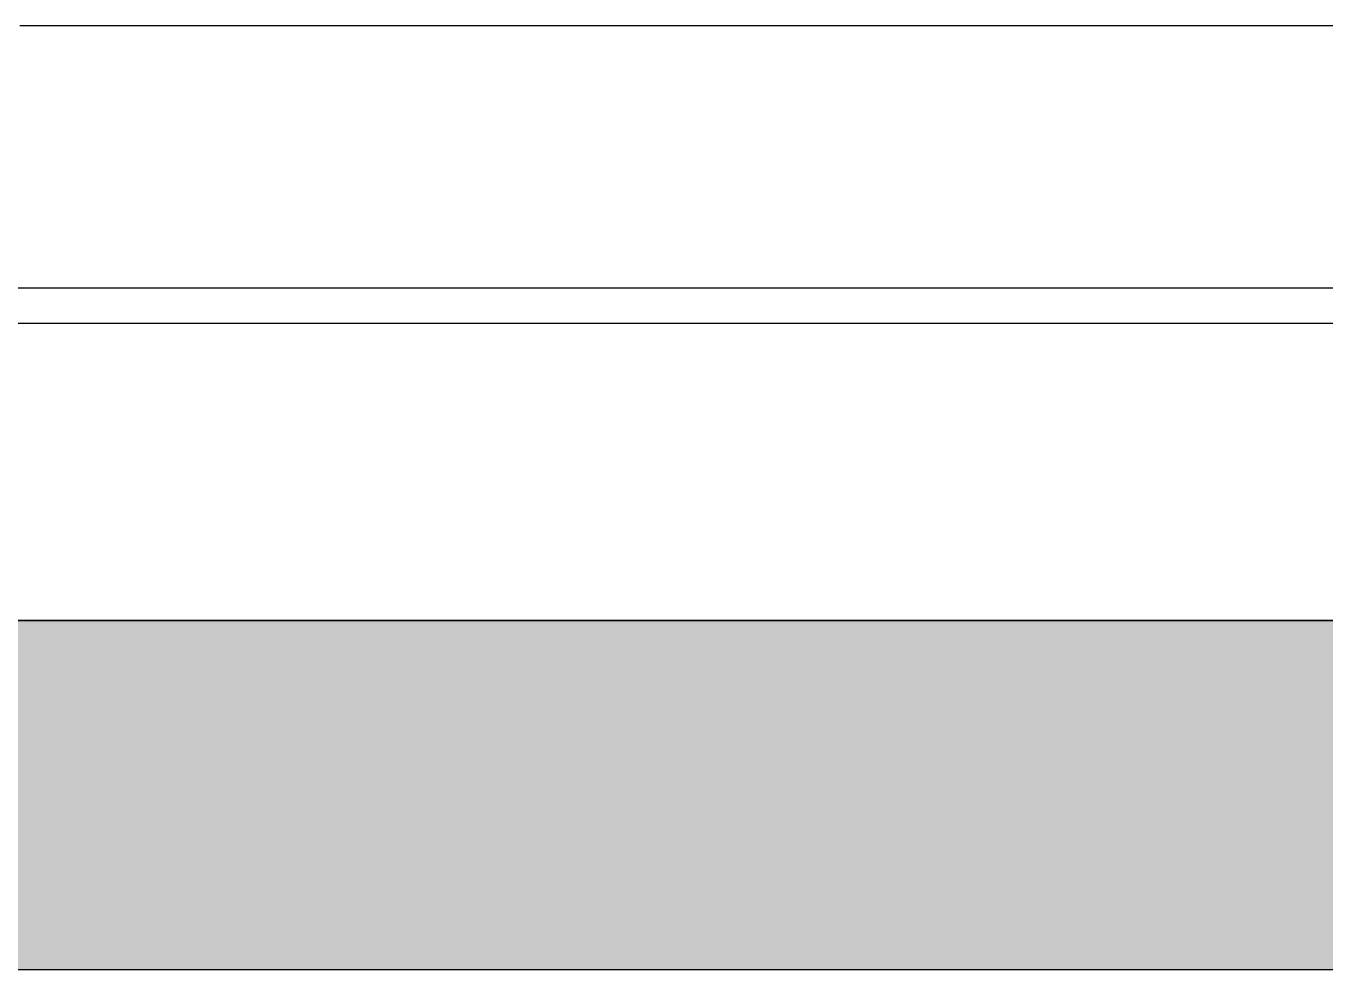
# Model space of a CAD drawing. Header units: metres. Extents: x 294 to 1101, y -498 to -355.
# Drawn here: x 497.242 to 497.985, y -471.67 to -471.13 of the extents above; entities that cross this region are included whole.
import ezdxf

# ---------------------------------------------------------------- set-up
doc = ezdxf.new("R2010")
doc.units = ezdxf.units.M
doc.layers.add('wall', color=7, linetype='Continuous', lineweight=25)

msp = doc.modelspace()

# ---------------------------------------------------------------- hatches: boundary and pattern name
at = {"layer": 'wall'}
h = msp.add_hatch(color=256, dxfattribs=at)
h.dxf.hatch_style = 1
h.paths.add_polyline_path([(500.06858, -471.47001), (500.0517, -471.47001), (500.0217, -471.47001), (499.95085, -471.47001), (499.44998, -471.47001), (498.43149, -471.47001), (498.179, -471.47001), (497.23807, -471.47001), (497.2332, -471.47001), (493.21957, -471.47001), (492.79227, -471.47001), (492.50406, -471.47001), (492.50296, -471.47001), (492.50185, -471.47001), (492.50076, -471.47001), (492.49968, -471.47001), (492.49862, -471.47001), (492.49758, -471.47001), (492.49657, -471.47001), (492.49558, -471.47001), (492.49463, -471.47001), (492.49372, -471.47001), (492.49284, -471.47001), (492.49201, -471.47001), (492.49123, -471.47001), (492.4905, -471.47001), (492.48982, -471.47001), (492.4892, -471.47001), (492.48864, -471.47001), (492.48814, -471.47001), (492.4877, -471.47001), (492.48732, -471.47001), (492.48701, -471.47001), (492.48677, -471.47001), (492.4866, -471.47001), (492.4865, -471.47001), (492.48646, -471.47001), (492.36482, -471.47001), (492.33284, -471.47001), (492.30633, -471.47001), (492.30322, -471.47001), (492.29995, -471.47001), (492.03182, -471.47001), (489.89484, -471.47001), (486.29484, -471.47001), (484.73737, -471.47001), (484.73737, -471.67001), (500.06858, -471.67001)])

# ---------------------------------------------------------------- linework, layer by layer
for p, q in [((498.28149, -471.13001), (497.23807, -471.13001)), ((499.48525, -471.28001), (493.61603, -471.28001)), ((493.61603, -471.30001), (499.48525, -471.30001)), ((506.37643, -471.47001), (486.29484, -471.47001)), ((506.37643, -471.47001), (489.89484, -471.47001)), ((500.06858, -471.47001), (491.59227, -471.47001)), ((493.21957, -471.47001), (499.44998, -471.47001)), ((493.31957, -471.47001), (499.34998, -471.47001)), ((493.41957, -471.47001), (499.24998, -471.47001)), ((496.60691, -471.47001), (498.71066, -471.47001)), ((497.0573, -471.47001), (497.29317, -471.47001)), ((497.17007, -471.47001), (497.51845, -471.47001)), ((497.17018, -471.47001), (497.28197, -471.47001)), ((497.22607, -471.47001), (497.28197, -471.47001)), ((497.23807, -471.47001), (497.32228, -471.47001)), ((497.23807, -471.47001), (498.179, -471.47001)), ((497.24409, -471.47001), (497.24414, -471.47001)), ((497.24414, -471.47001), (497.24426, -471.47001)), ((497.24426, -471.47001), (497.24445, -471.47001)), ((497.24445, -471.47001), (497.24472, -471.47001)), ((497.24472, -471.47001), (497.24506, -471.47001)), ((497.24493, -471.47001), (497.245, -471.47001)), ((497.245, -471.47001), (497.24514, -471.47001)), ((497.24506, -471.47001), (497.24546, -471.47001)), ((497.24514, -471.47001), (497.24535, -471.47001)), ((497.24535, -471.47001), (497.24562, -471.47001)), ((497.24546, -471.47001), (497.24594, -471.47001)), ((497.24562, -471.47001), (497.24596, -471.47001)), ((497.24594, -471.47001), (497.24648, -471.47001)), ((497.24596, -471.47001), (497.24637, -471.47001)), ((497.2463, -471.47001), (497.24757, -471.47001)), ((497.24637, -471.47001), (497.24684, -471.47001)), ((497.24648, -471.47001), (497.24708, -471.47001)), ((497.24684, -471.47001), (497.24738, -471.47001)), ((497.24708, -471.47001), (497.24774, -471.47001)), ((497.24738, -471.47001), (497.24797, -471.47001)), ((497.24757, -471.47001), (497.24868, -471.47001)), ((497.24774, -471.47001), (497.24847, -471.47001)), ((497.24797, -471.47001), (497.24862, -471.47001)), ((497.24847, -471.47001), (497.24924, -471.47001)), ((497.24862, -471.47001), (497.24932, -471.47001)), ((497.24868, -471.47001), (497.24962, -471.47001)), ((497.24924, -471.47001), (497.46869, -471.47001)), ((497.24932, -471.47001), (497.25008, -471.47001)), ((497.24962, -471.47001), (497.25039, -471.47001)), ((497.25008, -471.47001), (497.25692, -471.47001)), ((497.25039, -471.47001), (497.25099, -471.47001)), ((497.2509, -471.47001), (497.27019, -471.47001)), ((497.25099, -471.47001), (497.25141, -471.47001)), ((497.25141, -471.47001), (497.25165, -471.47001)), ((497.25165, -471.47001), (497.25171, -471.47001)), ((497.26193, -471.47001), (497.26198, -471.47001)), ((497.26198, -471.47001), (497.2621, -471.47001)), ((497.2621, -471.47001), (497.2623, -471.47001)), ((497.2623, -471.47001), (497.26256, -471.47001)), ((497.26256, -471.47001), (497.2629, -471.47001)), ((497.2629, -471.47001), (497.26331, -471.47001)), ((497.26331, -471.47001), (497.26378, -471.47001)), ((497.26378, -471.47001), (497.26432, -471.47001)), ((497.26414, -471.47001), (497.26541, -471.47001)), ((497.26432, -471.47001), (497.26492, -471.47001)), ((497.26492, -471.47001), (497.26559, -471.47001)), ((497.26541, -471.47001), (497.26652, -471.47001)), ((497.26559, -471.47001), (497.26631, -471.47001)), ((497.26631, -471.47001), (497.26709, -471.47001)), ((497.26652, -471.47001), (497.26746, -471.47001)), ((497.26709, -471.47001), (497.48654, -471.47001)), ((497.26746, -471.47001), (497.26823, -471.47001)), ((497.26823, -471.47001), (497.26883, -471.47001)), ((497.26875, -471.47001), (497.28804, -471.47001)), ((497.26883, -471.47001), (497.26925, -471.47001)), ((497.26925, -471.47001), (497.26949, -471.47001)), ((497.26949, -471.47001), (497.26955, -471.47001)), ((497.27019, -471.47001), (497.27425, -471.47001)), ((497.27391, -471.47001), (497.31644, -471.47001)), ((497.27425, -471.47001), (497.27801, -471.47001)), ((497.27801, -471.47001), (497.28144, -471.47001)), ((497.28144, -471.47001), (497.28453, -471.47001)), ((497.28453, -471.47001), (497.28727, -471.47001)), ((497.28727, -471.47001), (497.28964, -471.47001)), ((497.28804, -471.47001), (497.2921, -471.47001)), ((497.28964, -471.47001), (497.29163, -471.47001)), ((497.29163, -471.47001), (497.29323, -471.47001)), ((497.2921, -471.47001), (497.29585, -471.47001)), ((497.29317, -471.47001), (497.52505, -471.47001)), ((497.29323, -471.47001), (497.29444, -471.47001)), ((497.29444, -471.47001), (497.29525, -471.47001)), ((497.29525, -471.47001), (497.29566, -471.47001)), ((497.29585, -471.47001), (497.29928, -471.47001)), ((497.29928, -471.47001), (497.30237, -471.47001)), ((497.30237, -471.47001), (497.30511, -471.47001)), ((497.30511, -471.47001), (497.30748, -471.47001)), ((497.30748, -471.47001), (497.30947, -471.47001)), ((497.30947, -471.47001), (497.31108, -471.47001)), ((497.31108, -471.47001), (497.31229, -471.47001)), ((497.31229, -471.47001), (497.3131, -471.47001)), ((497.3131, -471.47001), (497.3135, -471.47001)), ((497.31644, -471.47001), (497.33835, -471.47001)), ((497.32228, -471.47001), (497.36437, -471.47001)), ((497.33835, -471.47001), (497.77527, -471.47001)), ((497.36437, -471.47001), (497.40267, -471.47001)), ((497.40267, -471.47001), (497.47892, -471.47001)), ((497.40711, -471.47001), (497.45597, -471.47001)), ((497.45597, -471.47001), (497.48026, -471.47001)), ((497.47781, -471.47001), (497.53021, -471.47001)), ((497.47781, -471.47001), (497.51706, -471.47001)), ((497.47892, -471.47001), (497.55074, -471.47001)), ((497.48026, -471.47001), (497.98017, -471.47001)), ((497.50744, -471.47001), (497.50749, -471.47001)), ((497.50749, -471.47001), (497.50767, -471.47001)), ((497.50767, -471.47001), (497.50796, -471.47001)), ((497.50796, -471.47001), (497.50837, -471.47001)), ((497.50837, -471.47001), (497.50889, -471.47001)), ((497.50889, -471.47001), (497.50952, -471.47001)), ((497.50952, -471.47001), (497.51025, -471.47001)), ((497.51025, -471.47001), (497.5111, -471.47001)), ((497.5111, -471.47001), (497.51204, -471.47001)), ((497.51204, -471.47001), (497.51308, -471.47001)), ((497.51295, -471.47001), (497.5664, -471.47001)), ((497.51308, -471.47001), (497.51422, -471.47001)), ((497.51422, -471.47001), (497.51544, -471.47001)), ((497.51544, -471.47001), (497.51674, -471.47001)), ((497.51674, -471.47001), (497.51812, -471.47001)), ((497.51706, -471.47001), (497.55125, -471.47001)), ((497.51812, -471.47001), (497.51845, -471.47001)), ((497.51845, -471.47001), (497.53475, -471.47001)), ((497.51845, -471.47001), (497.51958, -471.47001)), ((497.51958, -471.47001), (497.5211, -471.47001)), ((497.5211, -471.47001), (497.52267, -471.47001)), ((497.52267, -471.47001), (497.5243, -471.47001)), ((497.5243, -471.47001), (497.52597, -471.47001)), ((497.52505, -471.47001), (497.75198, -471.47001)), ((497.52597, -471.47001), (497.52768, -471.47001)), ((497.52768, -471.47001), (497.52943, -471.47001)), ((497.52943, -471.47001), (497.53119, -471.47001)), ((497.53021, -471.47001), (497.5564, -471.47001)), ((497.53021, -471.47001), (497.57118, -471.47001)), ((497.53092, -471.47001), (497.61181, -471.47001)), ((497.53119, -471.47001), (497.53297, -471.47001)), ((497.53297, -471.47001), (497.53475, -471.47001)), ((497.53475, -471.47001), (497.53654, -471.47001)), ((497.53475, -471.47001), (497.55106, -471.47001)), ((497.53654, -471.47001), (497.53832, -471.47001)), ((497.53832, -471.47001), (497.54008, -471.47001)), ((497.54008, -471.47001), (497.54183, -471.47001)), ((497.54183, -471.47001), (497.54354, -471.47001)), ((497.54354, -471.47001), (497.54521, -471.47001)), ((497.54521, -471.47001), (497.54684, -471.47001)), ((497.54684, -471.47001), (497.54841, -471.47001)), ((497.54841, -471.47001), (497.54993, -471.47001)), ((497.54876, -471.47001), (497.62965, -471.47001)), ((497.54993, -471.47001), (497.55139, -471.47001)), ((497.55074, -471.47001), (497.61785, -471.47001)), ((497.55106, -471.47001), (497.8441, -471.47001)), ((497.55125, -471.47001), (497.57239, -471.47001)), ((497.55139, -471.47001), (497.55277, -471.47001)), ((497.55277, -471.47001), (497.55407, -471.47001)), ((497.55407, -471.47001), (497.55529, -471.47001)), ((497.55529, -471.47001), (497.55611, -471.47001)), ((497.55611, -471.47001), (497.55643, -471.47001)), ((497.5564, -471.47001), (498.08906, -471.47001)), ((497.5564, -471.47001), (497.59735, -471.47001)), ((497.55643, -471.47001), (497.55747, -471.47001)), ((497.55747, -471.47001), (497.55841, -471.47001)), ((497.55841, -471.47001), (497.55926, -471.47001)), ((497.55926, -471.47001), (497.55999, -471.47001)), ((497.55999, -471.47001), (497.56062, -471.47001)), ((497.56062, -471.47001), (497.56114, -471.47001)), ((497.56114, -471.47001), (497.56155, -471.47001)), ((497.56155, -471.47001), (497.56184, -471.47001)), ((497.56184, -471.47001), (497.56202, -471.47001)), ((497.56202, -471.47001), (497.56207, -471.47001)), ((497.56478, -471.47001), (497.62048, -471.47001)), ((497.56478, -471.47001), (497.57239, -471.47001)), ((497.5664, -471.47001), (497.59384, -471.47001)), ((497.57118, -471.47001), (497.60688, -471.47001)), ((497.57239, -471.47001), (497.58513, -471.47001)), ((497.57239, -471.47001), (497.58023, -471.47001)), ((497.58023, -471.47001), (497.58513, -471.47001)), ((497.5807, -471.47001), (497.77982, -471.47001)), ((497.58513, -471.47001), (497.59088, -471.47001)), ((497.58513, -471.47001), (497.59724, -471.47001)), ((497.58872, -471.47001), (497.64568, -471.47001)), ((497.59088, -471.47001), (497.59724, -471.47001)), ((497.59384, -471.47001), (498.14214, -471.47001)), ((497.59724, -471.47001), (497.60746, -471.47001)), ((497.59724, -471.47001), (497.60389, -471.47001)), ((497.59735, -471.47001), (497.63317, -471.47001)), ((497.59854, -471.47001), (497.79766, -471.47001)), ((497.60389, -471.47001), (497.60746, -471.47001)), ((497.60688, -471.47001), (497.62048, -471.47001)), ((497.60746, -471.47001), (497.61183, -471.47001)), ((497.60746, -471.47001), (497.6168, -471.47001)), ((497.61183, -471.47001), (497.6168, -471.47001)), ((497.6168, -471.47001), (497.62447, -471.47001)), ((497.6168, -471.47001), (497.62211, -471.47001)), ((497.61785, -471.47001), (497.67999, -471.47001)), ((497.62035, -471.47001), (497.67902, -471.47001)), ((497.62048, -471.47001), (497.64869, -471.47001)), ((497.62048, -471.47001), (497.63716, -471.47001)), ((497.62211, -471.47001), (497.62447, -471.47001)), ((497.62447, -471.47001), (497.62756, -471.47001)), ((497.62447, -471.47001), (497.63099, -471.47001)), ((497.62756, -471.47001), (497.63099, -471.47001)), ((497.63099, -471.47001), (497.63607, -471.47001)), ((497.63099, -471.47001), (497.63482, -471.47001)), ((497.63248, -471.47001), (497.69149, -471.47001)), ((497.63317, -471.47001), (497.64869, -471.47001)), ((497.63482, -471.47001), (497.63607, -471.47001)), ((497.63607, -471.47001), (497.638, -471.47001)), ((497.63607, -471.47001), (497.63974, -471.47001)), ((497.6367, -471.47001), (497.87316, -471.47001)), ((497.63716, -471.47001), (497.66189, -471.47001)), ((497.638, -471.47001), (497.63974, -471.47001)), ((497.63974, -471.47001), (497.64223, -471.47001)), ((497.63974, -471.47001), (497.64197, -471.47001)), ((497.64197, -471.47001), (497.64223, -471.47001)), ((497.64223, -471.47001), (497.64311, -471.47001)), ((497.64223, -471.47001), (497.64303, -471.47001)), ((497.64303, -471.47001), (497.64353, -471.47001)), ((497.64311, -471.47001), (497.70243, -471.47001)), ((497.64568, -471.47001), (497.67426, -471.47001)), ((497.64869, -471.47001), (497.66371, -471.47001)), ((497.64869, -471.47001), (498.22157, -471.47001)), ((497.65454, -471.47001), (497.891, -471.47001)), ((497.66189, -471.47001), (497.67902, -471.47001)), ((497.66371, -471.47001), (497.68885, -471.47001)), ((497.67426, -471.47001), (498.2586, -471.47001)), ((497.67902, -471.47001), (497.70871, -471.47001)), ((497.67902, -471.47001), (497.68096, -471.47001)), ((497.67999, -471.47001), (497.73691, -471.47001)), ((497.68096, -471.47001), (497.6943, -471.47001)), ((497.68814, -471.47001), (497.68897, -471.47001)), ((497.68885, -471.47001), (497.70848, -471.47001)), ((497.68897, -471.47001), (497.68985, -471.47001)), ((497.68985, -471.47001), (497.69077, -471.47001)), ((497.69077, -471.47001), (497.69173, -471.47001)), ((497.69149, -471.47001), (497.72162, -471.47001)), ((497.69173, -471.47001), (497.69273, -471.47001)), ((497.69273, -471.47001), (497.69377, -471.47001)), ((497.69377, -471.47001), (497.69483, -471.47001)), ((497.6943, -471.47001), (497.70183, -471.47001)), ((497.69465, -471.47001), (497.6947, -471.47001)), ((497.69465, -471.47001), (497.6947, -471.47001)), ((497.6947, -471.47001), (497.69487, -471.47001)), ((497.6947, -471.47001), (497.69487, -471.47001)), ((497.69483, -471.47001), (497.69591, -471.47001)), ((497.69487, -471.47001), (497.69516, -471.47001)), ((497.69487, -471.47001), (497.69516, -471.47001)), ((497.69516, -471.47001), (497.69557, -471.47001)), ((497.69516, -471.47001), (497.69557, -471.47001)), ((497.69557, -471.47001), (497.69609, -471.47001)), ((497.69557, -471.47001), (497.69609, -471.47001)), ((497.69591, -471.47001), (497.69702, -471.47001)), ((497.69609, -471.47001), (497.69674, -471.47001)), ((497.69609, -471.47001), (497.69674, -471.47001)), ((497.69674, -471.47001), (497.69749, -471.47001)), ((497.69674, -471.47001), (497.69749, -471.47001)), ((497.69702, -471.47001), (497.69814, -471.47001)), ((497.69749, -471.47001), (497.69836, -471.47001)), ((497.69749, -471.47001), (497.69836, -471.47001)), ((497.69814, -471.47001), (497.69927, -471.47001)), ((497.69836, -471.47001), (497.69933, -471.47001)), ((497.69836, -471.47001), (497.69933, -471.47001)), ((497.69893, -471.47001), (497.93538, -471.47001)), ((497.69927, -471.47001), (497.7004, -471.47001)), ((497.69933, -471.47001), (497.70041, -471.47001)), ((497.69933, -471.47001), (497.70041, -471.47001)), ((497.7004, -471.47001), (497.70154, -471.47001)), ((497.70041, -471.47001), (497.70158, -471.47001)), ((497.70041, -471.47001), (497.70158, -471.47001)), ((497.70154, -471.47001), (497.70267, -471.47001)), ((497.70158, -471.47001), (497.70285, -471.47001)), ((497.70158, -471.47001), (497.70285, -471.47001)), ((497.70183, -471.47001), (497.70243, -471.47001)), ((497.70243, -471.47001), (497.73237, -471.47001)), ((497.70243, -471.47001), (497.70354, -471.47001)), ((497.70267, -471.47001), (497.7038, -471.47001)), ((497.70285, -471.47001), (497.70421, -471.47001)), ((497.70285, -471.47001), (497.70421, -471.47001)), ((497.7038, -471.47001), (497.70491, -471.47001)), ((497.70421, -471.47001), (497.70566, -471.47001)), ((497.70421, -471.47001), (497.70566, -471.47001)), ((497.70491, -471.47001), (497.706, -471.47001)), ((497.70566, -471.47001), (497.74499, -471.47001)), ((497.70566, -471.47001), (497.74499, -471.47001)), ((497.70598, -471.47001), (497.70681, -471.47001)), ((497.706, -471.47001), (497.70707, -471.47001)), ((497.70681, -471.47001), (497.70769, -471.47001)), ((497.70707, -471.47001), (497.70811, -471.47001)), ((497.70769, -471.47001), (497.70861, -471.47001)), ((497.70811, -471.47001), (497.70912, -471.47001)), ((497.70848, -471.47001), (497.70871, -471.47001)), ((497.70861, -471.47001), (497.70958, -471.47001)), ((497.70871, -471.47001), (498.30746, -471.47001)), ((497.70871, -471.47001), (497.72253, -471.47001)), ((497.70958, -471.47001), (497.71058, -471.47001)), ((497.71058, -471.47001), (497.71161, -471.47001)), ((497.71161, -471.47001), (497.71267, -471.47001)), ((497.71267, -471.47001), (497.71376, -471.47001)), ((497.71376, -471.47001), (497.71486, -471.47001)), ((497.71486, -471.47001), (497.71598, -471.47001)), ((497.71598, -471.47001), (497.71711, -471.47001)), ((497.71677, -471.47001), (497.95323, -471.47001)), ((497.71711, -471.47001), (497.71825, -471.47001)), ((497.71825, -471.47001), (497.71938, -471.47001)), ((497.71938, -471.47001), (497.72052, -471.47001)), ((497.72052, -471.47001), (497.72164, -471.47001)), ((497.72162, -471.47001), (498.32575, -471.47001)), ((497.72164, -471.47001), (497.72275, -471.47001)), ((497.72253, -471.47001), (497.73093, -471.47001)), ((497.72275, -471.47001), (497.72384, -471.47001)), ((497.72384, -471.47001), (497.72491, -471.47001)), ((497.72491, -471.47001), (497.72596, -471.47001)), ((497.72596, -471.47001), (497.72697, -471.47001)), ((497.73004, -471.47001), (497.9665, -471.47001)), ((497.73093, -471.47001), (497.73237, -471.47001)), ((497.73179, -471.47001), (498.05525, -471.47001)), ((497.73179, -471.47001), (498.05525, -471.47001)), ((497.73237, -471.47001), (497.73367, -471.47001)), ((497.73237, -471.47001), (498.34186, -471.47001)), ((497.73691, -471.47001), (497.78841, -471.47001)), ((497.74788, -471.47001), (497.98434, -471.47001)), ((497.75198, -471.47001), (497.9404, -471.47001)), ((497.76737, -471.47001), (497.76818, -471.47001)), ((497.76818, -471.47001), (497.76903, -471.47001)), ((497.76903, -471.47001), (497.76993, -471.47001)), ((497.76993, -471.47001), (497.77086, -471.47001)), ((497.77086, -471.47001), (497.77183, -471.47001)), ((497.77183, -471.47001), (497.77283, -471.47001)), ((497.77283, -471.47001), (497.77386, -471.47001)), ((497.77386, -471.47001), (497.77491, -471.47001)), ((497.77491, -471.47001), (497.77598, -471.47001)), ((497.77527, -471.47001), (498.14667, -471.47001)), ((497.77598, -471.47001), (497.77707, -471.47001)), ((497.77707, -471.47001), (497.77816, -471.47001)), ((497.77816, -471.47001), (497.77927, -471.47001)), ((497.77927, -471.47001), (497.78037, -471.47001)), ((497.78037, -471.47001), (497.78148, -471.47001)), ((497.78148, -471.47001), (497.78257, -471.47001)), ((497.78257, -471.47001), (497.78366, -471.47001)), ((497.78366, -471.47001), (497.78473, -471.47001)), ((497.78473, -471.47001), (497.78578, -471.47001)), ((497.78522, -471.47001), (497.78602, -471.47001)), ((497.78578, -471.47001), (497.78681, -471.47001)), ((497.78602, -471.47001), (497.78688, -471.47001)), ((497.78681, -471.47001), (497.78781, -471.47001)), ((497.78688, -471.47001), (497.78777, -471.47001)), ((497.78777, -471.47001), (497.7887, -471.47001)), ((497.78781, -471.47001), (497.78878, -471.47001)), ((497.78841, -471.47001), (497.83428, -471.47001)), ((497.7887, -471.47001), (497.78967, -471.47001)), ((497.78878, -471.47001), (497.78971, -471.47001)), ((497.78967, -471.47001), (497.79067, -471.47001)), ((497.78971, -471.47001), (497.79061, -471.47001)), ((497.79061, -471.47001), (497.79146, -471.47001)), ((497.79067, -471.47001), (497.7917, -471.47001)), ((497.79146, -471.47001), (497.79226, -471.47001)), ((497.7917, -471.47001), (497.79275, -471.47001)), ((497.79275, -471.47001), (497.79382, -471.47001)), ((497.79382, -471.47001), (497.79491, -471.47001)), ((497.79491, -471.47001), (497.79601, -471.47001)), ((497.79601, -471.47001), (497.79711, -471.47001)), ((497.79711, -471.47001), (497.79822, -471.47001)), ((497.79822, -471.47001), (497.79932, -471.47001)), ((497.79932, -471.47001), (497.80042, -471.47001)), ((497.79936, -471.47001), (497.79983, -471.47001)), ((497.79983, -471.47001), (497.80152, -471.47001)), ((497.80042, -471.47001), (497.8015, -471.47001)), ((497.8015, -471.47001), (497.80257, -471.47001)), ((497.80152, -471.47001), (497.80444, -471.47001)), ((497.80257, -471.47001), (497.80362, -471.47001)), ((497.80362, -471.47001), (497.80465, -471.47001)), ((497.80444, -471.47001), (497.80857, -471.47001)), ((497.80465, -471.47001), (497.80565, -471.47001)), ((497.80565, -471.47001), (497.80662, -471.47001)), ((497.80662, -471.47001), (497.80756, -471.47001)), ((497.80756, -471.47001), (497.80845, -471.47001)), ((497.80845, -471.47001), (497.8093, -471.47001)), ((497.80857, -471.47001), (497.81389, -471.47001)), ((497.8093, -471.47001), (497.81011, -471.47001)), ((497.81389, -471.47001), (497.82038, -471.47001)), ((497.82038, -471.47001), (497.82801, -471.47001)), ((497.83428, -471.47001), (497.87433, -471.47001)), ((497.8441, -471.47001), (497.86202, -471.47001)), ((497.86202, -471.47001), (497.89785, -471.47001)), ((497.87433, -471.47001), (497.90842, -471.47001)), ((497.90842, -471.47001), (497.93642, -471.47001)), ((497.91965, -471.47001), (497.91968, -471.47001)), ((497.91968, -471.47001), (497.91979, -471.47001)), ((497.91979, -471.47001), (497.91998, -471.47001)), ((497.91998, -471.47001), (497.92023, -471.47001)), ((497.92023, -471.47001), (497.92056, -471.47001)), ((497.92056, -471.47001), (497.92095, -471.47001)), ((497.92095, -471.47001), (497.92141, -471.47001)), ((497.92141, -471.47001), (497.92194, -471.47001)), ((497.92194, -471.47001), (497.92254, -471.47001)), ((497.92254, -471.47001), (497.92319, -471.47001)), ((497.92319, -471.47001), (497.9239, -471.47001)), ((497.9239, -471.47001), (497.92467, -471.47001)), ((497.92467, -471.47001), (497.92549, -471.47001)), ((497.92549, -471.47001), (497.92636, -471.47001)), ((497.92636, -471.47001), (497.92728, -471.47001)), ((497.92728, -471.47001), (497.92824, -471.47001)), ((497.92824, -471.47001), (497.92923, -471.47001)), ((497.92923, -471.47001), (497.93026, -471.47001)), ((497.93026, -471.47001), (497.93132, -471.47001)), ((497.93132, -471.47001), (497.9324, -471.47001)), ((497.9324, -471.47001), (497.93505, -471.47001)), ((497.93505, -471.47001), (497.93764, -471.47001)), ((497.93642, -471.47001), (497.95242, -471.47001)), ((497.93642, -471.47001), (497.95242, -471.47001)), ((497.93642, -471.47001), (498.079, -471.47001)), ((497.93642, -471.47001), (498.079, -471.47001)), ((497.93764, -471.47001), (497.94016, -471.47001)), ((497.94016, -471.47001), (497.9426, -471.47001)), ((497.9404, -471.47001), (498.12398, -471.47001)), ((497.9426, -471.47001), (497.94494, -471.47001)), ((497.94494, -471.47001), (497.94718, -471.47001)), ((497.94549, -471.47001), (498.10397, -471.47001)), ((497.94718, -471.47001), (497.94932, -471.47001)), ((497.94932, -471.47001), (497.95133, -471.47001)), ((497.95133, -471.47001), (497.95321, -471.47001)), ((497.95321, -471.47001), (497.95496, -471.47001)), ((497.95496, -471.47001), (497.95656, -471.47001)), ((497.95656, -471.47001), (497.95802, -471.47001)), ((497.95802, -471.47001), (497.95931, -471.47001)), ((497.95931, -471.47001), (497.96045, -471.47001)), ((497.96045, -471.47001), (497.96142, -471.47001)), ((497.96142, -471.47001), (497.96221, -471.47001)), ((497.96221, -471.47001), (497.96284, -471.47001)), ((497.96284, -471.47001), (497.96329, -471.47001)), ((497.96329, -471.47001), (497.96356, -471.47001)), ((497.96356, -471.47001), (497.96365, -471.47001)), ((497.96365, -471.47001), (497.96368, -471.47001)), ((497.96368, -471.47001), (497.96378, -471.47001)), ((497.96378, -471.47001), (497.96396, -471.47001)), ((497.96396, -471.47001), (497.9642, -471.47001)), ((497.9642, -471.47001), (497.96451, -471.47001)), ((497.96451, -471.47001), (497.96488, -471.47001)), ((497.96488, -471.47001), (497.96532, -471.47001)), ((497.96532, -471.47001), (497.96582, -471.47001)), ((497.96582, -471.47001), (497.96639, -471.47001)), ((497.96639, -471.47001), (497.96701, -471.47001)), ((497.96701, -471.47001), (497.96768, -471.47001)), ((497.96768, -471.47001), (497.96842, -471.47001)), ((497.96842, -471.47001), (497.9692, -471.47001)), ((497.9692, -471.47001), (497.97003, -471.47001)), ((497.97003, -471.47001), (497.9709, -471.47001)), ((497.9709, -471.47001), (497.97182, -471.47001)), ((497.97182, -471.47001), (497.97277, -471.47001)), ((497.97277, -471.47001), (497.97375, -471.47001)), ((497.97375, -471.47001), (497.97477, -471.47001)), ((497.97477, -471.47001), (497.97581, -471.47001)), ((497.97581, -471.47001), (497.97687, -471.47001)), ((497.97687, -471.47001), (497.97795, -471.47001)), ((497.97795, -471.47001), (497.97904, -471.47001)), ((497.97904, -471.47001), (497.98014, -471.47001)), ((497.98014, -471.47001), (497.98125, -471.47001)), ((497.98017, -471.47001), (498.40443, -471.47001)), ((508.32675, -471.67001), (484.73737, -471.67001))]:
    msp.add_line(p, q)

doc.saveas('drawing.dxf')
